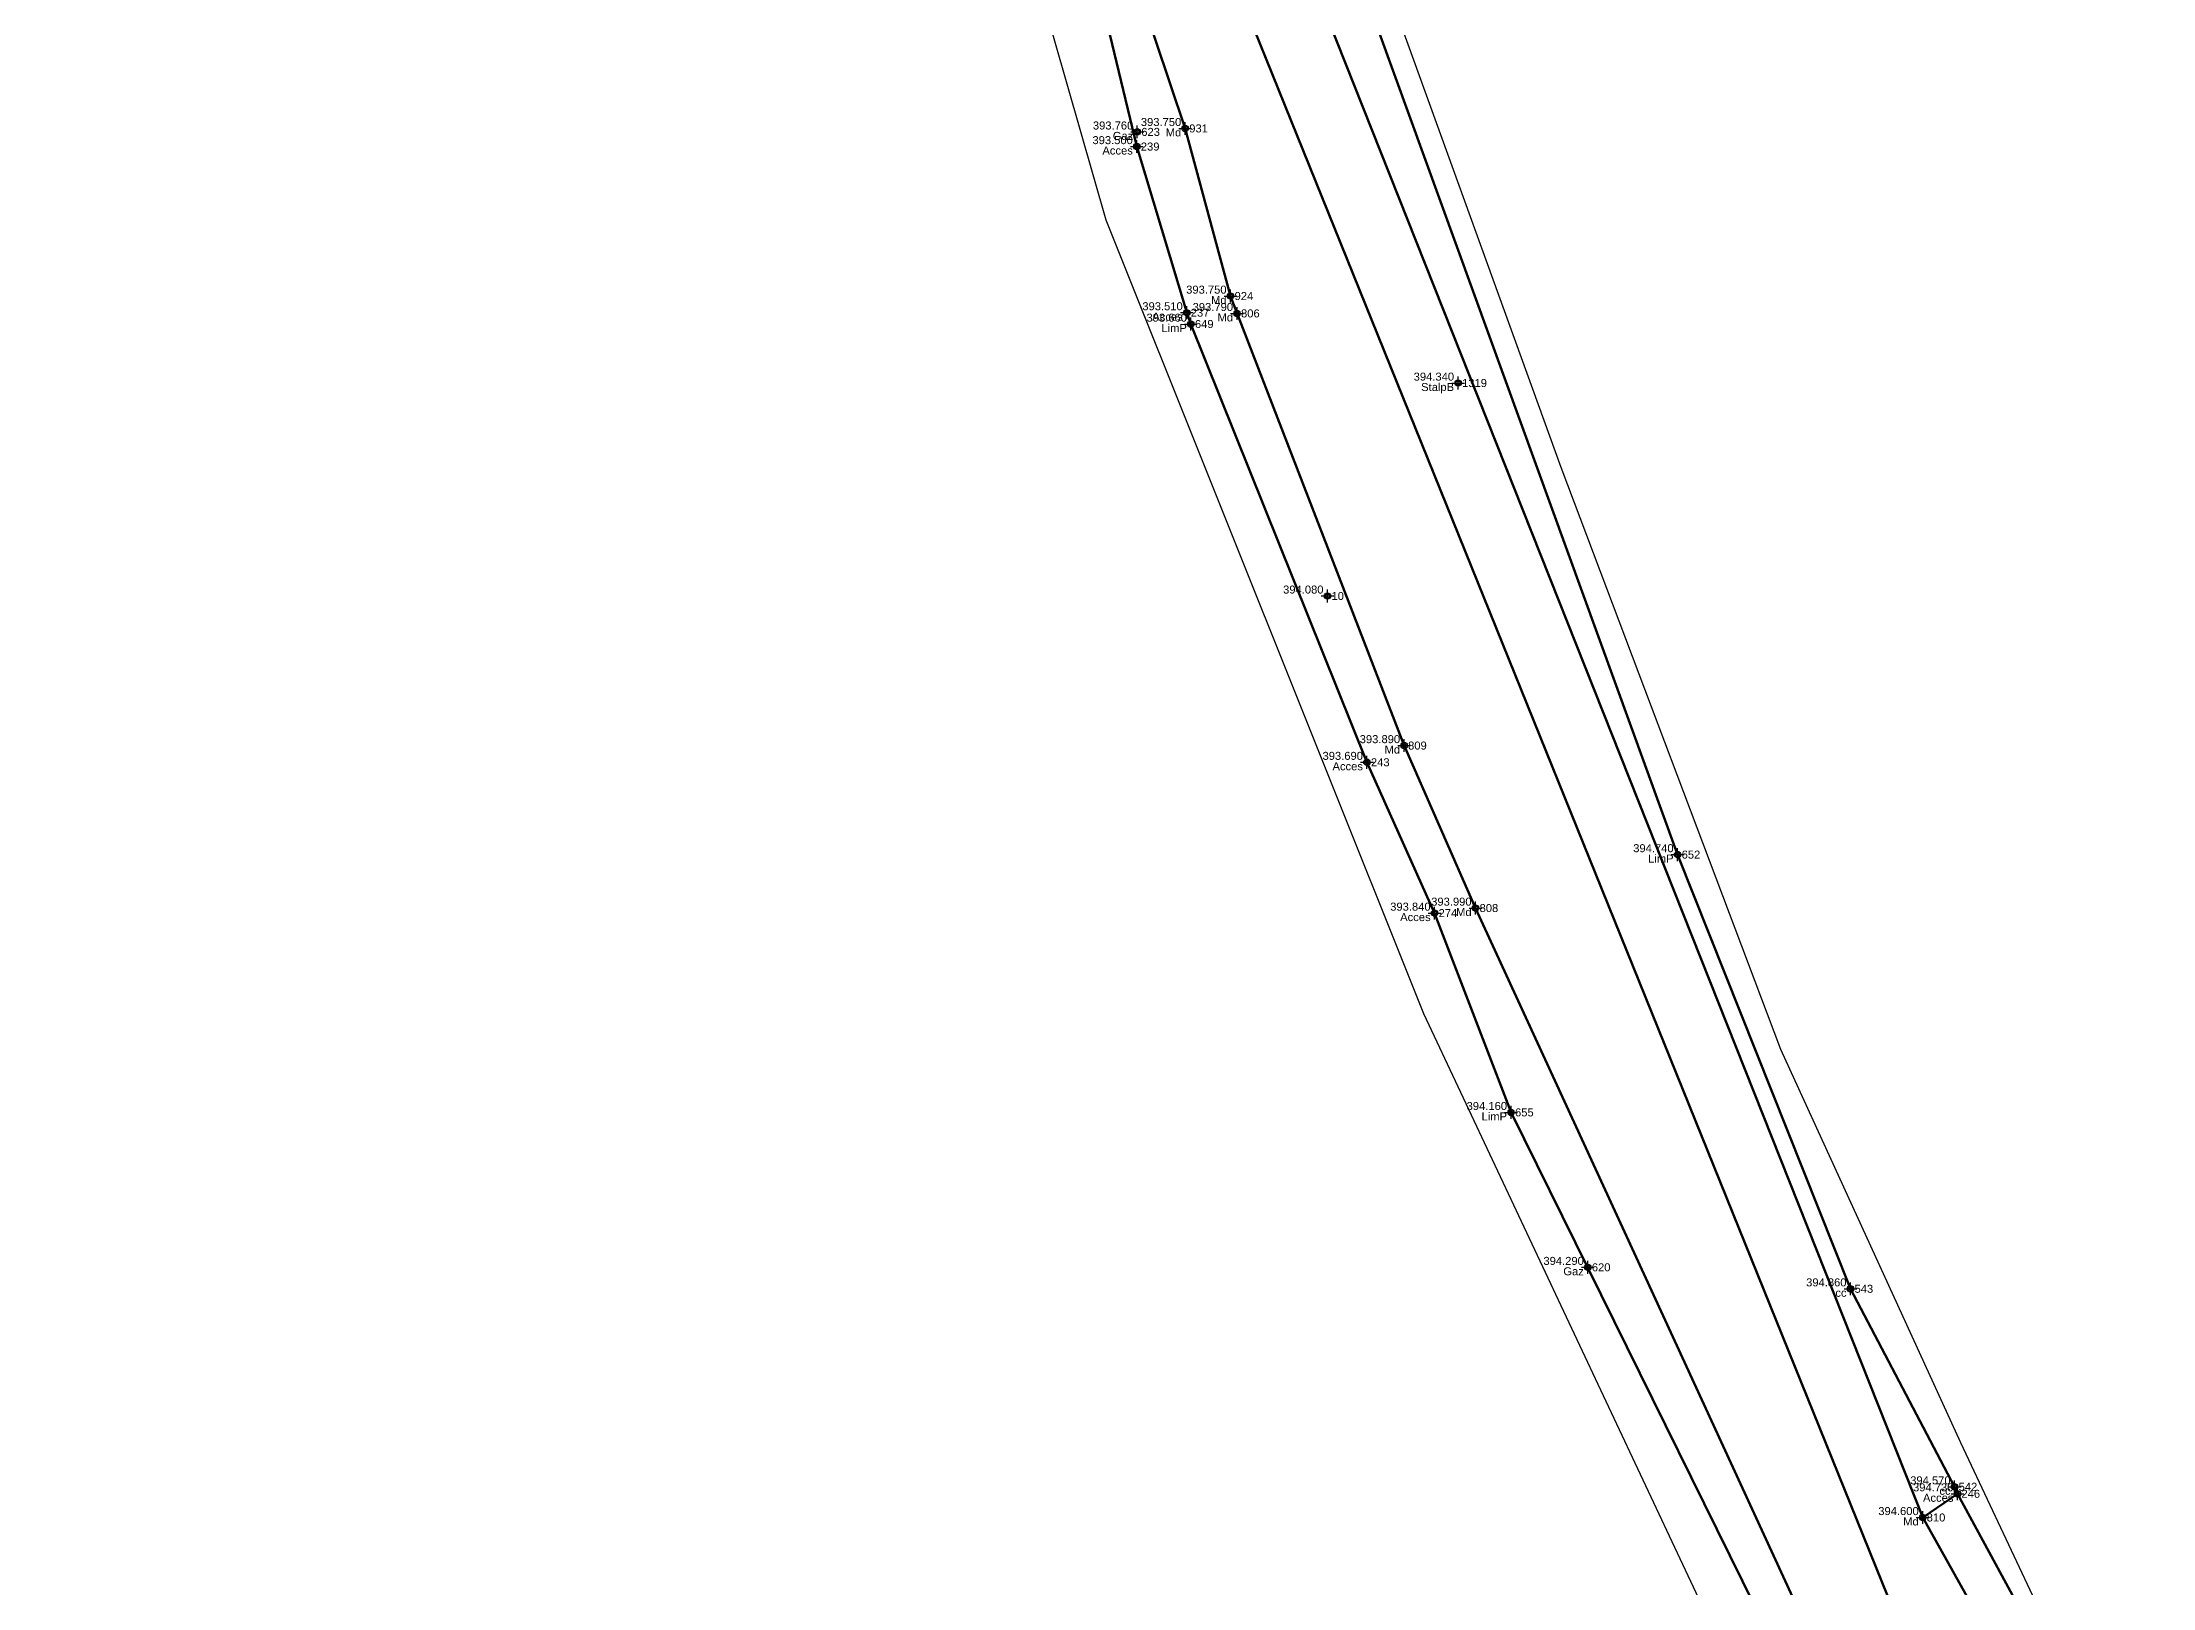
# Model space of a CAD drawing. Extents: x 396921 to 401273, y 555385 to 556691.
# Drawn here: x 401042.6 to 401108.6, y 555913.1 to 555961.4 of the extents above; entities that cross this region are included whole.
import ezdxf
from ezdxf.enums import TextEntityAlignment as Align

# ---------------------------------------------------------------- set-up
doc = ezdxf.new("R2010")
doc.units = 0
doc.header["$PDMODE"] = 34
doc.header["$PDSIZE"] = 0.2
for name, color, linetype in [('Boundary', 30, 'Continuous'), ('TOPO_CERC', 1, 'Continuous'), ('TOPO_CODE', 7, 'Continuous'), ('TOPO_ELEVATION', 7, 'Continuous'), ('TOPO_POINT_ID', 7, 'Continuous'), ('TOPO_POINTS', 7, 'Continuous'), ('TOPO_SYMBOL', 1, 'Continuous')]:
    doc.layers.add(name, color=color, linetype=linetype)
doc.layers.add('RO-LINES-LIN', color=7, linetype='Continuous', lineweight=25)
doc.styles.get("Standard").update_dxf_attribs({"font": 'arial.ttf'})

# ---------------------------------------------------------------- blocks, each defined once
blk = doc.blocks.new('PUNCTOPO')
at = {"layer": 'TOPO_CERC'}
blk.add_circle((0, 0), 0.25, dxfattribs=at)
at = {"layer": 'TOPO_SYMBOL'}
blk.add_point((0, 0), dxfattribs=at)

msp = doc.modelspace()

# ---------------------------------------------------------------- linework, layer by layer
at = {"layer": 'Boundary'}
for points in [[(401108.572, 555904.924), (401102.573, 555917.669), (401096.955, 555929.951), (401090.093, 555948.13), (401080.886, 555973.585), (401078.287, 555983.241), (401075.138, 555997.931), (401073.897, 556008.399), (401071.057, 556026.483), (401068.71, 556043.865), (401066.107, 556065.621), (401072.475, 556069.684), (401074.44, 556074.345), (401067.028, 556079.623), (401050.488, 556107.325), (401076.679, 556151.056)], [(401096.203, 555908.961), (401085.796, 555931.07), (401075.879, 555955.856), (401071.065, 555972.633), (401065.601, 555995.912), (401060.391, 556028.251), (401056.358, 556057.512), (401053.602, 556075.772), (401044.105, 556089.818), (401035.259, 556096.58), (401020.688, 556071.611), (401012.701, 556074.848), (401004.375, 556064.444), (400980.308, 556042.075), (400964.134, 556022.389), (400947.993, 555994.765), (400939.016, 555969.405), (400935.372, 555943.468), (400936.803, 555916.417), (400940.45, 555896.857)]]:
    msp.add_lwpolyline(points, dxfattribs=at)
at = {"layer": 'RO-LINES-LIN', "lineweight": 100}
for points in [[(401043.539, 556112.331, 387.84), (401043.901, 556106.539, 387.89), (401046.74, 556100.77, 387.95), (401049.581, 556097.484, 388.1), (401056.902, 556085.804, 388.31), (401061.975, 556075.652, 388.46), (401062.689, 556069.39, 388.59), (401063.139, 556067.406, 388.66), (401066.981, 556038.829, 389.54), (401069.445, 556018.29, 391.08), (401070.665, 556011.886, 391.65), (401072.841, 555996.938, 392.78), (401077.229, 555977.465, 393.44), (401078.905, 555971.96, 393.61), (401101.384, 555915.339, 394.6), (401103.913, 555910.832, 394.65)], [(401099.805, 555907.453, 394.39), (401087.417, 555934.372, 393.99), (401085.184, 555939.447, 393.89), (401079.965, 555952.943, 393.79), (401079.763, 555953.486, 393.75), (401078.347, 555958.721, 393.75), (401076.474, 555964.307, 393.68), (401075.035, 555970.173, 393.55), (401070.591, 555988.254, 393.09), (401068.708, 555996.029, 392.74), (401062.844, 556039.462, 389.52), (401059.797, 556066.657, 388.6), (401059.615, 556067.903, 388.57), (401057.854, 556075.65, 388.4), (401053.894, 556082.89, 388.31), (401045.742, 556094.009, 388.11), (401040.541, 556097.899, 388.05), (401034.647, 556100.234, 388.05), (401028.331, 556097.971, 388.05), (401017.802, 556085.319, 387.96), (401011.568, 556079.059, 387.99), (400997.397, 556065.018, 388.66)], [(401047.652, 556095.963, 388.08), (401055.373, 556084.055, 388.3), (401061.385, 556068.801, 388.56), (401061.621, 556067.106, 388.6), (401064.7, 556039.21, 389.53), (401070.815, 555996.651, 392.65), (401076.797, 555970.993, 393.59), (401101.861, 555909.005, 394.6)], [(401066.683, 556001.972, 392.09), (401067.904, 555995.674, 392.94), (401069.542, 555988.007, 392.95), (401071.394, 555977.975, 393.61), (401073.637, 555969.649, 393.75), (401075.332, 555963.754, 393.67), (401075.715, 555962.829, 393.67), (401076.835, 555958.155, 393.5), (401078.394, 555952.967, 393.51), (401078.524, 555952.611, 393.66), (401084.023, 555938.925, 393.69), (401086.137, 555934.215, 393.84), (401088.524, 555927.99, 394.16), (401098.977, 555906.838, 394.36)], [(401099.13, 555922.481, 394.86), (401099.13, 555922.481, 394.86), (401093.728, 555936.041, 394.74), (401080.448, 555972.628, 393.8)], [(401099.13, 555922.481, 394.86), (401102.381, 555916.298, 394.57)], [(401102.469, 555916.079, 394.73), (401104.98, 555911.45, 394.72), (401103.913, 555910.832, 394.65), (401101.384, 555915.339, 394.6), (401102.469, 555916.079, 394.73)], [(401102.469, 555916.079, 394.73), (401102.381, 555916.298, 394.57)]]:
    msp.add_polyline3d(points, dxfattribs=at)

# ---------------------------------------------------------------- block references
at = {"layer": 'TOPO_POINTS'}
ref = msp.add_blockref('PUNCTOPO', (401076.849, 555958.612, 393.76), dxfattribs=dict(at, xscale=0.25, yscale=0.25, zscale=0.25))
ref.add_attrib('POINT', '623', dxfattribs={"layer": 'TOPO_POINT_ID', "height": 0.25}).set_placement((401076.974, 555958.612, 393.76), align=Align.MIDDLE_LEFT)
ref.add_attrib('ELEVATION', '393.760', dxfattribs={"layer": 'TOPO_ELEVATION', "height": 0.25}).set_placement((401076.724, 555958.612, 393.76), align=Align.BOTTOM_RIGHT)
ref.add_attrib('CODE', 'Gaz', dxfattribs={"layer": 'TOPO_CODE', "height": 0.25}).set_placement((401076.724, 555958.612, 393.76), align=Align.TOP_RIGHT)
ref = msp.add_blockref('PUNCTOPO', (401078.347, 555958.721, 393.75), dxfattribs=dict(at, xscale=0.25, yscale=0.25, zscale=0.25))
ref.add_attrib('POINT', '931', dxfattribs={"layer": 'TOPO_POINT_ID', "height": 0.25}).set_placement((401078.472, 555958.721, 393.75), align=Align.MIDDLE_LEFT)
ref.add_attrib('ELEVATION', '393.750', dxfattribs={"layer": 'TOPO_ELEVATION', "height": 0.25}).set_placement((401078.222, 555958.721, 393.75), align=Align.BOTTOM_RIGHT)
ref.add_attrib('CODE', 'Md', dxfattribs={"layer": 'TOPO_CODE', "height": 0.25}).set_placement((401078.222, 555958.721, 393.75), align=Align.TOP_RIGHT)
ref = msp.add_blockref('PUNCTOPO', (401076.835, 555958.155, 393.5), dxfattribs=dict(at, xscale=0.25, yscale=0.25, zscale=0.25))
ref.add_attrib('POINT', '239', dxfattribs={"layer": 'TOPO_POINT_ID', "height": 0.25}).set_placement((401076.96, 555958.155, 393.5), align=Align.MIDDLE_LEFT)
ref.add_attrib('ELEVATION', '393.500', dxfattribs={"layer": 'TOPO_ELEVATION', "height": 0.25}).set_placement((401076.71, 555958.155, 393.5), align=Align.BOTTOM_RIGHT)
ref.add_attrib('CODE', 'Acces', dxfattribs={"layer": 'TOPO_CODE', "height": 0.25}).set_placement((401076.71, 555958.155, 393.5), align=Align.TOP_RIGHT)
ref = msp.add_blockref('PUNCTOPO', (401078.394, 555952.967, 393.51), dxfattribs=dict(at, xscale=0.25, yscale=0.25, zscale=0.25))
ref.add_attrib('POINT', '237', dxfattribs={"layer": 'TOPO_POINT_ID', "height": 0.25}).set_placement((401078.519, 555952.967, 393.51), align=Align.MIDDLE_LEFT)
ref.add_attrib('ELEVATION', '393.510', dxfattribs={"layer": 'TOPO_ELEVATION', "height": 0.25}).set_placement((401078.269, 555952.967, 393.51), align=Align.BOTTOM_RIGHT)
ref.add_attrib('CODE', 'Acces', dxfattribs={"layer": 'TOPO_CODE', "height": 0.25}).set_placement((401078.269, 555952.967, 393.51), align=Align.TOP_RIGHT)
ref = msp.add_blockref('PUNCTOPO', (401079.763, 555953.486, 393.75), dxfattribs=dict(at, xscale=0.25, yscale=0.25, zscale=0.25))
ref.add_attrib('POINT', '924', dxfattribs={"layer": 'TOPO_POINT_ID', "height": 0.25}).set_placement((401079.888, 555953.486, 393.75), align=Align.MIDDLE_LEFT)
ref.add_attrib('ELEVATION', '393.750', dxfattribs={"layer": 'TOPO_ELEVATION', "height": 0.25}).set_placement((401079.638, 555953.486, 393.75), align=Align.BOTTOM_RIGHT)
ref.add_attrib('CODE', 'Md', dxfattribs={"layer": 'TOPO_CODE', "height": 0.25}).set_placement((401079.638, 555953.486, 393.75), align=Align.TOP_RIGHT)
ref = msp.add_blockref('PUNCTOPO', (401078.524, 555952.611, 393.66), dxfattribs=dict(at, xscale=0.25, yscale=0.25, zscale=0.25))
ref.add_attrib('POINT', '649', dxfattribs={"layer": 'TOPO_POINT_ID', "height": 0.25}).set_placement((401078.649, 555952.611, 393.66), align=Align.MIDDLE_LEFT)
ref.add_attrib('ELEVATION', '393.660', dxfattribs={"layer": 'TOPO_ELEVATION', "height": 0.25}).set_placement((401078.399, 555952.611, 393.66), align=Align.BOTTOM_RIGHT)
ref.add_attrib('CODE', 'LimP', dxfattribs={"layer": 'TOPO_CODE', "height": 0.25}).set_placement((401078.399, 555952.611, 393.66), align=Align.TOP_RIGHT)
ref = msp.add_blockref('PUNCTOPO', (401079.965, 555952.943, 393.79), dxfattribs=dict(at, xscale=0.25, yscale=0.25, zscale=0.25))
ref.add_attrib('POINT', '806', dxfattribs={"layer": 'TOPO_POINT_ID', "height": 0.25}).set_placement((401080.09, 555952.943, 393.79), align=Align.MIDDLE_LEFT)
ref.add_attrib('ELEVATION', '393.790', dxfattribs={"layer": 'TOPO_ELEVATION', "height": 0.25}).set_placement((401079.84, 555952.943, 393.79), align=Align.BOTTOM_RIGHT)
ref.add_attrib('CODE', 'Md', dxfattribs={"layer": 'TOPO_CODE', "height": 0.25}).set_placement((401079.84, 555952.943, 393.79), align=Align.TOP_RIGHT)
ref = msp.add_blockref('PUNCTOPO', (401086.87, 555950.769, 394.34), dxfattribs=dict(at, xscale=0.25, yscale=0.25, zscale=0.25))
ref.add_attrib('POINT', '1319', dxfattribs={"layer": 'TOPO_POINT_ID', "height": 0.25}).set_placement((401086.995, 555950.769, 394.34), align=Align.MIDDLE_LEFT)
ref.add_attrib('ELEVATION', '394.340', dxfattribs={"layer": 'TOPO_ELEVATION', "height": 0.25}).set_placement((401086.745, 555950.769, 394.34), align=Align.BOTTOM_RIGHT)
ref.add_attrib('CODE', 'StalpB', dxfattribs={"layer": 'TOPO_CODE', "height": 0.25}).set_placement((401086.745, 555950.769, 394.34), align=Align.TOP_RIGHT)
ref = msp.add_blockref('PUNCTOPO', (401082.791, 555944.119, 394.08), dxfattribs=dict(at, xscale=0.25, yscale=0.25, zscale=0.25))
ref.add_attrib('POINT', '10', dxfattribs={"layer": 'TOPO_POINT_ID', "height": 0.25}).set_placement((401082.916, 555944.119, 394.08), align=Align.MIDDLE_LEFT)
ref.add_attrib('ELEVATION', '394.080', dxfattribs={"layer": 'TOPO_ELEVATION', "height": 0.25}).set_placement((401082.666, 555944.119, 394.08), align=Align.BOTTOM_RIGHT)
ref = msp.add_blockref('PUNCTOPO', (401085.184, 555939.447, 393.89), dxfattribs=dict(at, xscale=0.25, yscale=0.25, zscale=0.25))
ref.add_attrib('POINT', '809', dxfattribs={"layer": 'TOPO_POINT_ID', "height": 0.25}).set_placement((401085.309, 555939.447, 393.89), align=Align.MIDDLE_LEFT)
ref.add_attrib('ELEVATION', '393.890', dxfattribs={"layer": 'TOPO_ELEVATION', "height": 0.25}).set_placement((401085.059, 555939.447, 393.89), align=Align.BOTTOM_RIGHT)
ref.add_attrib('CODE', 'Md', dxfattribs={"layer": 'TOPO_CODE', "height": 0.25}).set_placement((401085.059, 555939.447, 393.89), align=Align.TOP_RIGHT)
ref = msp.add_blockref('PUNCTOPO', (401084.023, 555938.925, 393.69), dxfattribs=dict(at, xscale=0.25, yscale=0.25, zscale=0.25))
ref.add_attrib('POINT', '243', dxfattribs={"layer": 'TOPO_POINT_ID', "height": 0.25}).set_placement((401084.148, 555938.925, 393.69), align=Align.MIDDLE_LEFT)
ref.add_attrib('ELEVATION', '393.690', dxfattribs={"layer": 'TOPO_ELEVATION', "height": 0.25}).set_placement((401083.898, 555938.925, 393.69), align=Align.BOTTOM_RIGHT)
ref.add_attrib('CODE', 'Acces', dxfattribs={"layer": 'TOPO_CODE', "height": 0.25}).set_placement((401083.898, 555938.925, 393.69), align=Align.TOP_RIGHT)
ref = msp.add_blockref('PUNCTOPO', (401093.728, 555936.041, 394.74), dxfattribs=dict(at, xscale=0.25, yscale=0.25, zscale=0.25))
ref.add_attrib('POINT', '652', dxfattribs={"layer": 'TOPO_POINT_ID', "height": 0.25}).set_placement((401093.853, 555936.041, 394.74), align=Align.MIDDLE_LEFT)
ref.add_attrib('ELEVATION', '394.740', dxfattribs={"layer": 'TOPO_ELEVATION', "height": 0.25}).set_placement((401093.603, 555936.041, 394.74), align=Align.BOTTOM_RIGHT)
ref.add_attrib('CODE', 'LimP', dxfattribs={"layer": 'TOPO_CODE', "height": 0.25}).set_placement((401093.603, 555936.041, 394.74), align=Align.TOP_RIGHT)
ref = msp.add_blockref('PUNCTOPO', (401086.137, 555934.215, 393.84), dxfattribs=dict(at, xscale=0.25, yscale=0.25, zscale=0.25))
ref.add_attrib('POINT', '274', dxfattribs={"layer": 'TOPO_POINT_ID', "height": 0.25}).set_placement((401086.262, 555934.215, 393.84), align=Align.MIDDLE_LEFT)
ref.add_attrib('ELEVATION', '393.840', dxfattribs={"layer": 'TOPO_ELEVATION', "height": 0.25}).set_placement((401086.012, 555934.215, 393.84), align=Align.BOTTOM_RIGHT)
ref.add_attrib('CODE', 'Acces', dxfattribs={"layer": 'TOPO_CODE', "height": 0.25}).set_placement((401086.012, 555934.215, 393.84), align=Align.TOP_RIGHT)
ref = msp.add_blockref('PUNCTOPO', (401087.417, 555934.372, 393.99), dxfattribs=dict(at, xscale=0.25, yscale=0.25, zscale=0.25))
ref.add_attrib('POINT', '808', dxfattribs={"layer": 'TOPO_POINT_ID', "height": 0.25}).set_placement((401087.542, 555934.372, 393.99), align=Align.MIDDLE_LEFT)
ref.add_attrib('ELEVATION', '393.990', dxfattribs={"layer": 'TOPO_ELEVATION', "height": 0.25}).set_placement((401087.292, 555934.372, 393.99), align=Align.BOTTOM_RIGHT)
ref.add_attrib('CODE', 'Md', dxfattribs={"layer": 'TOPO_CODE', "height": 0.25}).set_placement((401087.292, 555934.372, 393.99), align=Align.TOP_RIGHT)
ref = msp.add_blockref('PUNCTOPO', (401088.524, 555927.99, 394.16), dxfattribs=dict(at, xscale=0.25, yscale=0.25, zscale=0.25))
ref.add_attrib('POINT', '655', dxfattribs={"layer": 'TOPO_POINT_ID', "height": 0.25}).set_placement((401088.649, 555927.99, 394.16), align=Align.MIDDLE_LEFT)
ref.add_attrib('ELEVATION', '394.160', dxfattribs={"layer": 'TOPO_ELEVATION', "height": 0.25}).set_placement((401088.399, 555927.99, 394.16), align=Align.BOTTOM_RIGHT)
ref.add_attrib('CODE', 'LimP', dxfattribs={"layer": 'TOPO_CODE', "height": 0.25}).set_placement((401088.399, 555927.99, 394.16), align=Align.TOP_RIGHT)
ref = msp.add_blockref('PUNCTOPO', (401090.923, 555923.152, 394.29), dxfattribs=dict(at, xscale=0.25, yscale=0.25, zscale=0.25))
ref.add_attrib('POINT', '620', dxfattribs={"layer": 'TOPO_POINT_ID', "height": 0.25}).set_placement((401091.048, 555923.152, 394.29), align=Align.MIDDLE_LEFT)
ref.add_attrib('ELEVATION', '394.290', dxfattribs={"layer": 'TOPO_ELEVATION', "height": 0.25}).set_placement((401090.798, 555923.152, 394.29), align=Align.BOTTOM_RIGHT)
ref.add_attrib('CODE', 'Gaz', dxfattribs={"layer": 'TOPO_CODE', "height": 0.25}).set_placement((401090.798, 555923.152, 394.29), align=Align.TOP_RIGHT)
ref = msp.add_blockref('PUNCTOPO', (401099.13, 555922.481, 394.86), dxfattribs=dict(at, xscale=0.25, yscale=0.25, zscale=0.25))
ref.add_attrib('POINT', '543', dxfattribs={"layer": 'TOPO_POINT_ID', "height": 0.25}).set_placement((401099.255, 555922.481, 394.86), align=Align.MIDDLE_LEFT)
ref.add_attrib('ELEVATION', '394.860', dxfattribs={"layer": 'TOPO_ELEVATION', "height": 0.25}).set_placement((401099.005, 555922.481, 394.86), align=Align.BOTTOM_RIGHT)
ref.add_attrib('CODE', 'cc', dxfattribs={"layer": 'TOPO_CODE', "height": 0.25}).set_placement((401099.005, 555922.481, 394.86), align=Align.TOP_RIGHT)
ref = msp.add_blockref('PUNCTOPO', (401102.381, 555916.298, 394.57), dxfattribs=dict(at, xscale=0.25, yscale=0.25, zscale=0.25))
ref.add_attrib('POINT', '542', dxfattribs={"layer": 'TOPO_POINT_ID', "height": 0.25}).set_placement((401102.506, 555916.298, 394.57), align=Align.MIDDLE_LEFT)
ref.add_attrib('ELEVATION', '394.570', dxfattribs={"layer": 'TOPO_ELEVATION', "height": 0.25}).set_placement((401102.256, 555916.298, 394.57), align=Align.BOTTOM_RIGHT)
ref.add_attrib('CODE', 'cc', dxfattribs={"layer": 'TOPO_CODE', "height": 0.25}).set_placement((401102.256, 555916.298, 394.57), align=Align.TOP_RIGHT)
ref = msp.add_blockref('PUNCTOPO', (401102.469, 555916.079, 394.73), dxfattribs=dict(at, xscale=0.25, yscale=0.25, zscale=0.25))
ref.add_attrib('POINT', '246', dxfattribs={"layer": 'TOPO_POINT_ID', "height": 0.25}).set_placement((401102.594, 555916.079, 394.73), align=Align.MIDDLE_LEFT)
ref.add_attrib('ELEVATION', '394.730', dxfattribs={"layer": 'TOPO_ELEVATION', "height": 0.25}).set_placement((401102.344, 555916.079, 394.73), align=Align.BOTTOM_RIGHT)
ref.add_attrib('CODE', 'Acces', dxfattribs={"layer": 'TOPO_CODE', "height": 0.25}).set_placement((401102.344, 555916.079, 394.73), align=Align.TOP_RIGHT)
ref = msp.add_blockref('PUNCTOPO', (401101.384, 555915.339, 394.6), dxfattribs=dict(at, xscale=0.25, yscale=0.25, zscale=0.25))
ref.add_attrib('POINT', '810', dxfattribs={"layer": 'TOPO_POINT_ID', "height": 0.25}).set_placement((401101.509, 555915.339, 394.6), align=Align.MIDDLE_LEFT)
ref.add_attrib('ELEVATION', '394.600', dxfattribs={"layer": 'TOPO_ELEVATION', "height": 0.25}).set_placement((401101.259, 555915.339, 394.6), align=Align.BOTTOM_RIGHT)
ref.add_attrib('CODE', 'Md', dxfattribs={"layer": 'TOPO_CODE', "height": 0.25}).set_placement((401101.259, 555915.339, 394.6), align=Align.TOP_RIGHT)

doc.saveas('drawing.dxf')
